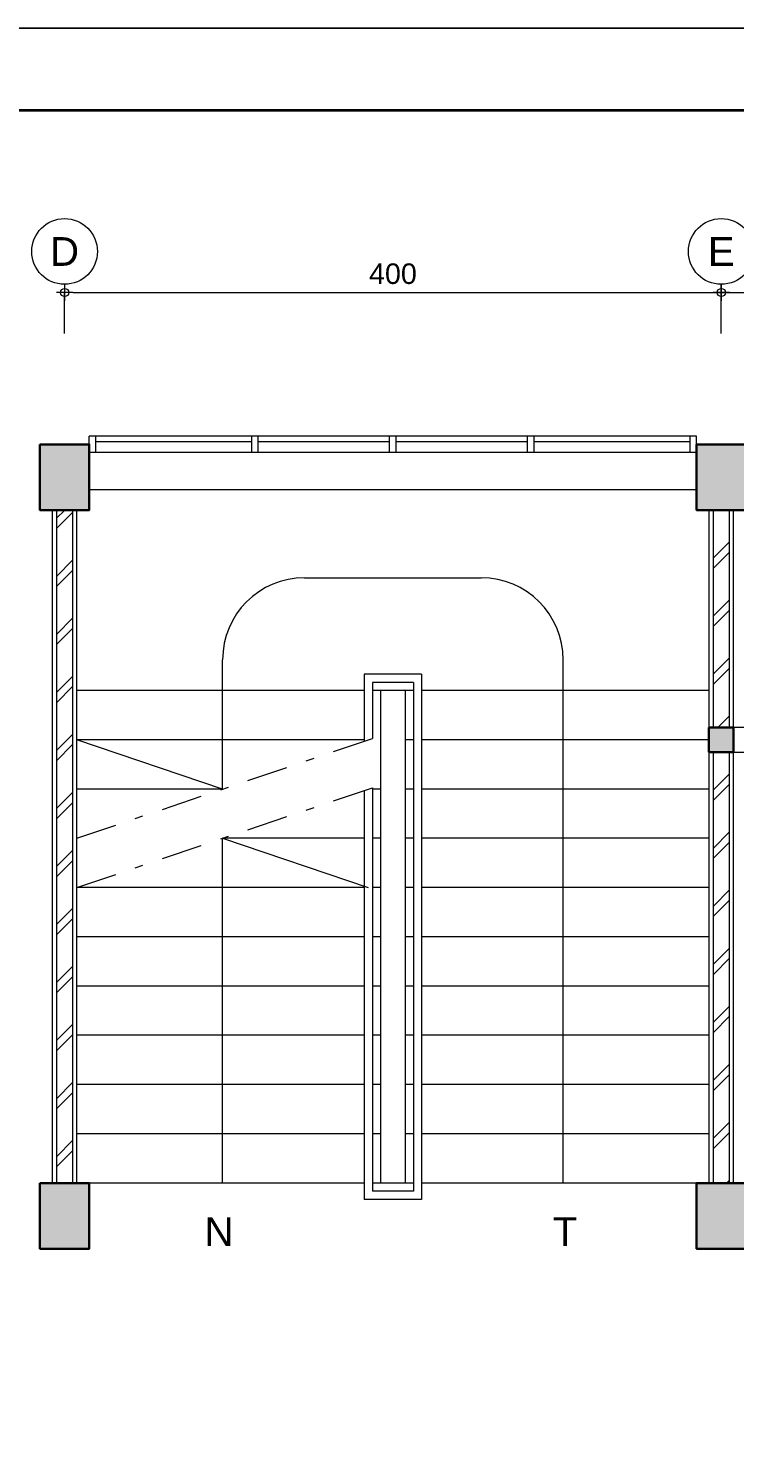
# Model space of a CAD drawing. Header units: millimetres. Extents: x -11 to 1625, y -267 to 180.
# Drawn here: x 1082.93 to 1091.54, y -9.17 to 8 of the extents above; entities that cross this region are included whole.
import ezdxf
from ezdxf.enums import TextEntityAlignment as Align

# ---------------------------------------------------------------- set-up
doc = ezdxf.new("R2010")
doc.units = ezdxf.units.MM
doc.linetypes.add('DASHDOT', pattern=[1, 0.5, -0.25, 0, -0.25])
for name, color, linetype, lineweight in [('ars', 11, 'Continuous', 5), ('dinding', 5, 'Continuous', 15), ('GRS KOP', 1, 'Continuous', 35), ('KOLOM', 1, 'Continuous', 30), ('kop', 7, 'Continuous', 20), ('kus', 63, 'Continuous', 15), ('lan', 7, 'Continuous', 15), ('not', 7, 'Continuous', 20), ('sol kol', 8, 'Continuous', 0), ('u', 6, 'Continuous', 20)]:
    doc.layers.add(name, color=color, linetype=linetype, lineweight=lineweight)
doc.styles.add('BARU', font='complex.shx')
doc.styles.add('S', font='SIMPLEX', dxfattribs={"width": 1.1})
doc.styles.get("Standard").update_dxf_attribs({"font": 'ARIALUNI.TTF'})
doc.dimstyles.new('SK 50', dxfattribs={"dimtxt": 0.25, "dimasz": 0.1, "dimexe": 0, "dimexo": 0, "dimgap": 0.1, "dimtad": 1, "dimdec": 0, "dimlfac": 50, "dimzin": 12, "dimdsep": 46, "dimtxsty": 'Standard', "dimblk": 'BULAT', "dimcen": 0.1, "dimclrd": 256, "dimclre": 256, "dimclrt": 256, "dimadec": 0, "dimazin": 3, "dimtfac": 1, "dimtdec": 0, "dimtofl": 0, "dimtmove": 0, "dimatfit": 3, "dimldrblk": 'BULAT', "dimfxl": 0, "dimtolj": 1, "dimtzin": 0, "dimlwd": -1, "dimlwe": -1, "dimarcsym": 0})
pattern_1 = [(45, (1086.37156, -19.6204), (-0.353553, 0.353553), []), (45, (1086.49656, -19.6204), (-0.353553, 0.353553), [])]

# ---------------------------------------------------------------- blocks, each defined once
blk = doc.blocks.new('kop')
at = {"layer": 'GRS KOP'}
blk.add_lwpolyline([(1, 54), (83, 54), (83, 1), (1, 1)], close=True, dxfattribs=at)
at = {"layer": 'kop', "color": 7}
for p, q in [((84, 55), (0, 55)), ((0, 0), (84, 0))]:
    blk.add_line(p, q, dxfattribs=at)
at = {"layer": 'kop', "style": 'BARU', "flags": 4}
for p, height in [((73.8, 5.4), 0.35), ((80.303, 5.382), 0.25), ((73.8, 4.9), 0.35), ((80.303, 4.882), 0.25), ((73.8, 4.4), 0.35), ((80.303, 4.382), 0.25)]:
    blk.add_attdef('-', p, '', height=height, dxfattribs=at)
at = {"layer": 'kop', "flags": 4}
for tag, p in [('AR-00', (78.057, 2.648)), ('00', (81.238, 2.647))]:
    blk.add_attdef(tag, text='', height=0.35, dxfattribs=at).set_placement(p, align=Align.MIDDLE)
blk = doc.blocks.new('BULAT')
for p, q in [((-1, 0), (1, 0)), ((0, -1), (0, 1))]:
    blk.add_line(p, q)
blk.add_circle((0, 0), 0.5)
blk = doc.blocks.new('*D114')
at = {"layer": 'Defpoints', "color": 0, "ltscale": 0.15}
for p in [(1091.372, 4.78), (1083.372, 4.28), (1091.372, 4.28)]:
    blk.add_point(p, dxfattribs=at)
at = {"layer": 'u', "ltscale": 0.15}
for p, q in [((1083.372, 4.28), (1083.372, 4.78)), ((1083.472, 4.78), (1091.272, 4.78)), ((1091.372, 4.28), (1091.372, 4.78))]:
    blk.add_line(p, q, dxfattribs=at)
at = {"layer": 'u', "ltscale": 0.15, "xscale": 0.1, "yscale": 0.1, "zscale": 0.1, "rotation": 180}
blk.add_blockref('BULAT', (1083.372, 4.78), dxfattribs=at)
at = {"layer": 'u', "ltscale": 0.15, "xscale": 0.1, "yscale": 0.1, "zscale": 0.1}
blk.add_blockref('BULAT', (1091.372, 4.78), dxfattribs=at)
at = {"layer": 'u', "ltscale": 0.15, "insert": (1087.372, 5.007), "char_height": 0.25, "attachment_point": 5}
blk.add_mtext('\\A1;400', dxfattribs=at)
blk = doc.blocks.new('NAV')
blk.add_circle((0, -0.4), 0.4)
at = {"style": 'S', "width": 0.75, "flags": 4}
blk.add_attdef('AV', text='', height=0.3, dxfattribs=at).set_placement((0, -0.4), align=Align.MIDDLE)
blk = doc.blocks.new('*D137')
at = {"layer": 'Defpoints', "color": 0, "ltscale": 0.15}
for p in [(1093.372, 4.78), (1091.372, 4.28), (1093.372, 4.28)]:
    blk.add_point(p, dxfattribs=at)
at = {"layer": 'u', "ltscale": 0.15}
for p, q in [((1091.372, 4.28), (1091.372, 4.78)), ((1091.472, 4.78), (1093.272, 4.78)), ((1093.372, 4.28), (1093.372, 4.78))]:
    blk.add_line(p, q, dxfattribs=at)
at = {"layer": 'u', "ltscale": 0.15, "xscale": 0.1, "yscale": 0.1, "zscale": 0.1, "rotation": 180}
blk.add_blockref('BULAT', (1091.372, 4.78), dxfattribs=at)
at = {"layer": 'u', "ltscale": 0.15, "xscale": 0.1, "yscale": 0.1, "zscale": 0.1}
blk.add_blockref('BULAT', (1093.372, 4.78), dxfattribs=at)
at = {"layer": 'u', "ltscale": 0.15, "insert": (1092.372, 5.007), "char_height": 0.25, "attachment_point": 5}
blk.add_mtext('\\A1;100', dxfattribs=at)
blk = doc.blocks.new('K1')
at = {"layer": 'KOLOM'}
blk.add_lwpolyline([(0.2, 0.15), (-0.2, 0.15), (-0.2, -0.15), (0.2, -0.15), (0.2, 0.15)], dxfattribs=at)
blk = doc.blocks.new('KP')
at = {"layer": 'KOLOM'}
blk.add_lwpolyline([(0.075, -0.075), (-0.075, -0.075), (-0.075, 0.075), (0.075, 0.075), (0.075, -0.075)], dxfattribs=at)

msp = doc.modelspace()

# ---------------------------------------------------------------- hatches: boundary and pattern name
at = {"layer": 'ars'}
h = msp.add_hatch(dxfattribs=at)
h.set_pattern_fill('TEMBOK', color=256, scale=0.5)
h.set_pattern_definition(pattern_1)
h.paths.add_polyline_path([(1083.4715565, -6.0704189), (1083.4715565, 2.1295811), (1083.2715565, 2.1295811), (1083.2715565, -6.0704189)])
h = msp.add_hatch(dxfattribs=at)
h.set_pattern_fill('TEMBOK', color=256, scale=0.5)
h.set_pattern_definition(pattern_1)
h.paths.add_polyline_path([(1091.4715565, -0.5204189), (1091.4715565, 2.1295811), (1091.2715565, 2.1295811), (1091.2715565, -0.5204189)])
h = msp.add_hatch(dxfattribs=at)
h.set_pattern_fill('TEMBOK', color=256, scale=0.5)
h.set_pattern_definition(pattern_1)
h.paths.add_polyline_path([(1091.2715565, -0.8204189), (1091.2715565, -6.0704189), (1091.4715565, -6.0704189), (1091.4715565, -0.8204189)])
at = {"layer": 'sol kol'}
for points in [[(1083.0715565, 2.9295811), (1083.0715565, 2.1295811), (1083.6715565, 2.1295811), (1083.6715565, 2.9295811)], [(1091.0715565, 2.9295811), (1091.0715565, 2.1295811), (1091.6715565, 2.1295811), (1091.6715565, 2.9295811)], [(1091.2215565, -0.5204189), (1091.5215565, -0.5204189), (1091.5215565, -0.8204189), (1091.2215565, -0.8204189)], [(1083.0715565, -6.0704189), (1083.0715565, -6.8704189), (1083.6715565, -6.8704189), (1083.6715565, -6.0704189)], [(1091.0715565, -6.0704189), (1091.0715565, -6.8704189), (1091.6715565, -6.8704189), (1091.6715565, -6.0704189)]]:
    msp.add_hatch(color=256, dxfattribs=at).paths.add_polyline_path(points)

# ---------------------------------------------------------------- linework, layer by layer
at = {"layer": 'ars'}
for p, q in [((1087.0215565, 0.1295811), (1087.0215565, -0.6873203)), ((1087.7215565, 0.1295811), (1087.0215565, 0.1295811)), ((1087.1215565, 0.0295811), (1087.1215565, -0.6535175)), ((1087.6215565, 0.0295811), (1087.1215565, 0.0295811)), ((1087.6215565, 0.0295811), (1087.6215565, -6.1704189)), ((1087.7215565, 0.1295811), (1087.7215565, -6.2704189)), ((1087.0215565, -1.2873203), (1087.0215565, -6.2704189)), ((1087.1215565, -1.2535175), (1087.1215565, -6.1704189)), ((1087.6215565, -6.1704189), (1087.1215565, -6.1704189)), ((1087.7215565, -6.2704189), (1087.0215565, -6.2704189))]:
    msp.add_line(p, q, dxfattribs=at)
for points in [[(1083.4715565, -6.0704189), (1083.4715565, 2.1295811), (1083.2715565, 2.1295811), (1083.2715565, -6.0704189)], [(1091.4715565, -0.5204189), (1091.4715565, 2.1295811), (1091.2715565, 2.1295811), (1091.2715565, -0.5204189)], [(1091.2715565, -0.8204189), (1091.2715565, -6.0704189), (1091.4715565, -6.0704189), (1091.4715565, -0.8204189)]]:
    msp.add_lwpolyline(points, close=True, dxfattribs=at)
at = {"layer": 'dinding'}
for points in [[(1083.5215565, -6.0704189), (1083.5215565, 2.1295811), (1083.2215565, 2.1295811), (1083.2215565, -6.0704189)], [(1091.5215565, -0.5204189), (1091.5215565, 2.1295811), (1091.2215565, 2.1295811), (1091.2215565, -0.5204189)], [(1091.8615565, -0.5204189), (1091.5215565, -0.5204189), (1091.5215565, -0.8204189), (1091.8615565, -0.8204189)], [(1091.2215565, -0.8204189), (1091.2215565, -6.0704189), (1091.5215565, -6.0704189), (1091.5215565, -0.8204189)]]:
    msp.add_lwpolyline(points, close=True, dxfattribs=at)
at = {"layer": 'kus'}
for p, q in [((1091.0715565, 3.0295811), (1083.6715565, 3.0295811)), ((1083.6715565, 2.8295811), (1083.6715565, 3.0295811)), ((1083.7515565, 2.8295811), (1083.7515565, 3.0295811)), ((1085.6515565, 2.9595811), (1083.7515565, 2.9595811)), ((1085.6515565, 2.8295811), (1085.6515565, 3.0295811)), ((1085.7315565, 2.8295811), (1085.7315565, 3.0295811)), ((1087.3315565, 2.9595811), (1085.7315565, 2.9595811)), ((1087.3315565, 2.8295811), (1087.3315565, 3.0295811)), ((1087.4115565, 2.8295811), (1087.4115565, 3.0295811)), ((1089.0115565, 2.9595811), (1087.4115565, 2.9595811)), ((1089.0115565, 2.8295811), (1089.0115565, 3.0295811)), ((1089.0915565, 2.8295811), (1089.0915565, 3.0295811)), ((1090.9915565, 2.9595811), (1089.0915565, 2.9595811)), ((1090.9915565, 2.8295811), (1090.9915565, 3.0295811)), ((1091.0715565, 2.8295811), (1091.0715565, 3.0295811)), ((1091.0715565, 2.8295811), (1083.6715565, 2.8295811))]:
    msp.add_line(p, q, dxfattribs=at)
at = {"layer": 'lan'}
for p, q in [((1083.6715565, 2.3795811), (1091.0715565, 2.3795811)), ((1086.2965565, 1.3045811), (1088.4465565, 1.3045811)), ((1085.2965565, -1.2704189), (1085.2965565, 0.3045811)), ((1089.4465565, -6.0704189), (1089.4465565, 0.3045811)), ((1087.0215565, -0.0704189), (1083.5215565, -0.0704189)), ((1087.6215565, -0.0704189), (1087.1215565, -0.0704189)), ((1087.2215565, -0.0704189), (1087.2215565, -6.0704189)), ((1087.5215565, -0.0704189), (1087.5215565, -6.0704189)), ((1091.2215565, -0.0704189), (1087.7215565, -0.0704189)), ((1087.0215565, -0.6704189), (1083.5215565, -0.6704189)), ((1085.2965565, -1.2704189), (1083.5215565, -0.6704189)), ((1087.6215565, -0.6704189), (1087.5215565, -0.6704189)), ((1091.2215565, -0.6704189), (1087.7215565, -0.6704189)), ((1085.2965565, -1.2704189), (1083.5215565, -1.2704189)), ((1087.2215565, -1.2704189), (1087.1215565, -1.2704189)), ((1087.6215565, -1.2704189), (1087.5215565, -1.2704189)), ((1091.2215565, -1.2704189), (1087.7215565, -1.2704189)), ((1085.2965565, -6.0704189), (1085.2965565, -1.8704189)), ((1087.0215565, -1.8704189), (1085.2965565, -1.8704189)), ((1085.2965565, -1.8704189), (1087.0715565, -2.4704189)), ((1087.2215565, -1.8704189), (1087.1215565, -1.8704189)), ((1087.6215565, -1.8704189), (1087.5215565, -1.8704189)), ((1091.2215565, -1.8704189), (1087.7215565, -1.8704189)), ((1087.0215565, -2.4704189), (1083.5215565, -2.4704189)), ((1087.2215565, -2.4704189), (1087.1215565, -2.4704189)), ((1087.6215565, -2.4704189), (1087.5215565, -2.4704189)), ((1091.2215565, -2.4704189), (1087.7215565, -2.4704189)), ((1087.0215565, -3.0704189), (1083.5215565, -3.0704189)), ((1087.2215565, -3.0704189), (1087.1215565, -3.0704189)), ((1087.6215565, -3.0704189), (1087.5215565, -3.0704189)), ((1091.2215565, -3.0704189), (1087.7215565, -3.0704189)), ((1087.0215565, -3.6704189), (1083.5215565, -3.6704189)), ((1087.2215565, -3.6704189), (1087.1215565, -3.6704189)), ((1087.6215565, -3.6704189), (1087.5215565, -3.6704189)), ((1091.2215565, -3.6704189), (1087.7215565, -3.6704189)), ((1087.0215565, -4.2704189), (1083.5215565, -4.2704189)), ((1087.2215565, -4.2704189), (1087.1215565, -4.2704189)), ((1087.6215565, -4.2704189), (1087.5215565, -4.2704189)), ((1091.2215565, -4.2704189), (1087.7215565, -4.2704189)), ((1087.0215565, -4.8704189), (1083.5215565, -4.8704189)), ((1087.2215565, -4.8704189), (1087.1215565, -4.8704189)), ((1087.6215565, -4.8704189), (1087.5215565, -4.8704189)), ((1091.2215565, -4.8704189), (1087.7215565, -4.8704189)), ((1087.0215565, -5.4704189), (1083.5215565, -5.4704189)), ((1087.2215565, -5.4704189), (1087.1215565, -5.4704189)), ((1087.6215565, -5.4704189), (1087.5215565, -5.4704189)), ((1091.2215565, -5.4704189), (1087.7215565, -5.4704189)), ((1087.0215565, -6.0704189), (1083.6715565, -6.0704189)), ((1087.6215565, -6.0704189), (1087.1215565, -6.0704189)), ((1091.0715565, -6.0704189), (1087.7215565, -6.0704189))]:
    msp.add_line(p, q, dxfattribs=at)
at = {"layer": 'lan', "linetype": 'DASHDOT'}
for p, q in [((1083.5215565, -1.8704189), (1087.2215565, -0.6197146)), ((1083.5215565, -2.4704189), (1087.2215565, -1.2197146))]:
    msp.add_line(p, q, dxfattribs=at)
at = {"layer": 'lan'}
for centre, start, end in [((1086.2965565, 0.3045811), 90, 180), ((1088.4465565, 0.3045811), 0, 90)]:
    msp.add_arc(centre, 1, start, end, dxfattribs=at)

# ---------------------------------------------------------------- block references
at = {"layer": 'KOLOM', "xscale": 2, "yscale": 2, "zscale": 2}
for name, p, rotation in [('K1', (1083.3715565, 2.5295811), 90), ('K1', (1091.3715565, 2.5295811), 90), ('KP', (1091.3715565, -0.6704189), 180), ('K1', (1083.3715565, -6.4704189), 90), ('K1', (1091.3715565, -6.4704189), 90)]:
    msp.add_blockref(name, p, dxfattribs=dict(at, rotation=rotation))
at = {"layer": 'kop'}
for p in [(1079.214162, 7.9999999), (1079.214162, -47.0000001)]:
    msp.add_blockref('kop', p, dxfattribs=at)
at = {"layer": 'not'}
ref = msp.add_blockref('NAV', (1083.3715565, 5.6795811), dxfattribs=at)
ref.add_attrib('AV', 'D', dxfattribs={"layer": '0', "height": 0.35, "flags": 4}).set_placement((1083.3715565, 5.2795811), align=Align.MIDDLE)
ref = msp.add_blockref('NAV', (1091.3715565, 5.6795811), dxfattribs=at)
ref.add_attrib('AV', 'E', dxfattribs={"layer": '0', "height": 0.35, "flags": 4}).set_placement((1091.3715565, 5.2795811), align=Align.MIDDLE)

# ---------------------------------------------------------------- texts
at = {"layer": 'not', "char_height": 0.35, "attachment_point": 1}
for s, insert in [('\\pi-0.010719;N', (1085.0872741, -6.4875462)), ('\\pi-0.011674;T', (1089.3309272, -6.4875462))]:
    msp.add_mtext_dynamic_manual_height_columns(s, width=0.253834895, gutter_width=12.5, heights=[0], dxfattribs=dict(at, insert=insert))

# ---------------------------------------------------------------- dimensions: what is measured, and where the dimension line sits
at = {"layer": 'u', "ltscale": 0.15}
for base, p1, p2, picture, middle in [((1091.3715565, 4.7795811), (1083.3715565, 4.2795811), (1091.3715565, 4.2795811), '*D114', (1087.3715565, 4.7795811)), ((1093.3715565, 4.7795811), (1091.3715565, 4.2795811), (1093.3715565, 4.2795811), '*D137', (1092.3715565, 4.7795811))]:
    dim = msp.add_linear_dim(base=base, p1=p1, p2=p2, dimstyle='SK 50', dxfattribs=at)
    dim.commit()
    dim.dimension.update_dxf_attribs({"geometry": picture, "text_midpoint": middle, "dimtype": 160})

doc.saveas('drawing.dxf')
